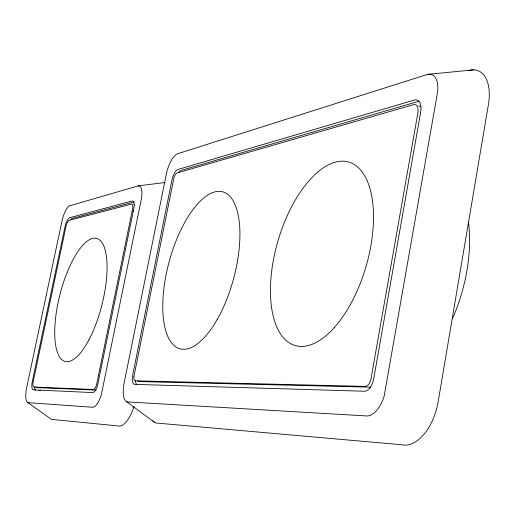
<?xml version="1.0" encoding="UTF-8"?>
<svg xmlns="http://www.w3.org/2000/svg" width="515" height="515" viewBox="0 0 515 515"><rect width="100%" height="100%" fill="white"/><g stroke="black" fill="none" stroke-linecap="round" stroke-linejoin="round"><path stroke-width="0.77" d="M427.572 74.379L177.179 153.876L176.027 154.597A19.267 7.236 -73.4 0 0 166.603 172.763L123.877 384.312A19.01 7.287 -76.9 0 0 127.218 401.9L367.35 415.991A26.394 14.072 -76.6 0 0 384.203 395.913L437.454 92.861A25.699 12.914 -69.2 0 0 427.572 74.379L473.703 69.853M138.278 185.851L69.036 205.994A15.27 4.873 -74.7 0 0 62.167 220.15L26.452 388.709A15.057 4.847 -77 0 0 28.093 402.666L92.951 407.288A16.976 6.154 -77 0 0 101.391 394.419L141.368 199.028A16.422 5.865 -74.1 0 0 138.278 185.851L164.922 182.522M134.19 201.977L71.746 218.553A8.884 2.865 -74.8 0 0 70.748 219.615M370.517 387.171L138.773 381.57L137.775 381.152A5.89 2.285 -76.8 0 1 137.556 380.804M96.324 390.113L36.475 387.621A5.697 1.854 -76.9 0 1 35.838 386.926M39.018 390.57L40.614 390.64M134.273 204.796L134.595 204.816M27.456 402.331L50.637 418.766A26.291 8.916 -77.1 0 0 51.809 419.397L118.064 425.931A29.555 11.259 -77.2 0 0 134.042 406.522M126.239 401.475L154.397 422.223M136.597 384.441A9.515 3.689 -76.8 0 1 135.522 380.263M418.721 105.884A11.002 5.536 -69.7 0 1 420.749 107.036M178.763 172.242A9.824 3.734 -73.5 0 1 181.19 170.394L417.697 101.616A15.856 7.983 -69.7 0 1 418.94 101.288M470.021 70.227A44.747 23.613 -68.8 0 1 488.741 102.64L437.763 404.063A45.713 25.596 -76.7 0 1 401.97 444.78L156.187 423.027A33.121 13.39 -77 0 1 152.807 420.768M468.116 70.742A44.747 23.613 -68.8 0 1 469.39 70.375M468.489 222.049A111.465 59.489 -73.4 0 1 452.408 318.772M35.451 390.235A8.562 2.781 -76.9 0 1 34.454 386.984M133.932 376.459L133.881 377.102A5.897 2.272 -76.8 0 0 134.537 380.411L135.522 380.823L364.82 386.385L366.957 385.89A8.143 4.307 -76.3 0 0 370.948 379.156L417.98 112.386A11.015 5.517 -69.7 0 0 413.996 104.526L176.954 172.989A6.283 2.375 -73.5 0 0 174.012 177.43L133.932 376.459M420.459 113.332L373.903 377.81A13.094 6.927 -76.3 0 1 364.086 391.233L134.75 384.37A9.528 3.669 -76.8 0 1 132.812 374.592L171.849 180.482A9.837 3.714 -73.5 0 1 178.055 169.441L413.79 100.238A15.881 7.95 -69.7 0 1 420.459 113.332M132.078 211.35L96.595 384.583A6.405 2.311 -76.9 0 1 93.427 389.462L33.823 387.042A5.697 1.841 -76.9 0 1 33.172 381.789L66.087 226.059A6.077 1.951 -74.8 0 1 68.83 220.426L131.795 204.011A6.109 2.176 -74.3 0 1 132.587 208.936L132.078 211.35M133.308 211.06L97.612 385.272A9.598 3.457 -76.9 0 1 92.867 392.591L33.172 389.836A8.568 2.768 -76.9 0 1 32.2 381.937L65.154 226.079A8.89 2.852 -74.8 0 1 69.171 217.839L132.162 200.966A9.238 3.29 -74.3 0 1 133.855 208.446L133.308 211.06M217.214 319.48A81.344 33.314 -74.8 0 0 223.838 192.192A81.344 33.314 -74.8 0 0 162.959 299.254A81.344 33.314 -74.8 0 0 217.214 319.48M334.486 327.36A95.571 45.848 -73.7 0 0 359.045 168.296A95.571 45.848 -73.7 0 0 272.409 265.83A95.571 45.848 -73.7 0 0 334.486 327.36M88.934 339.836A63.519 21.617 -75.7 0 0 98.429 239.115A63.519 21.617 -75.7 0 0 55.311 320.781A63.519 21.617 -75.7 0 0 88.934 339.836"/></g></svg>
